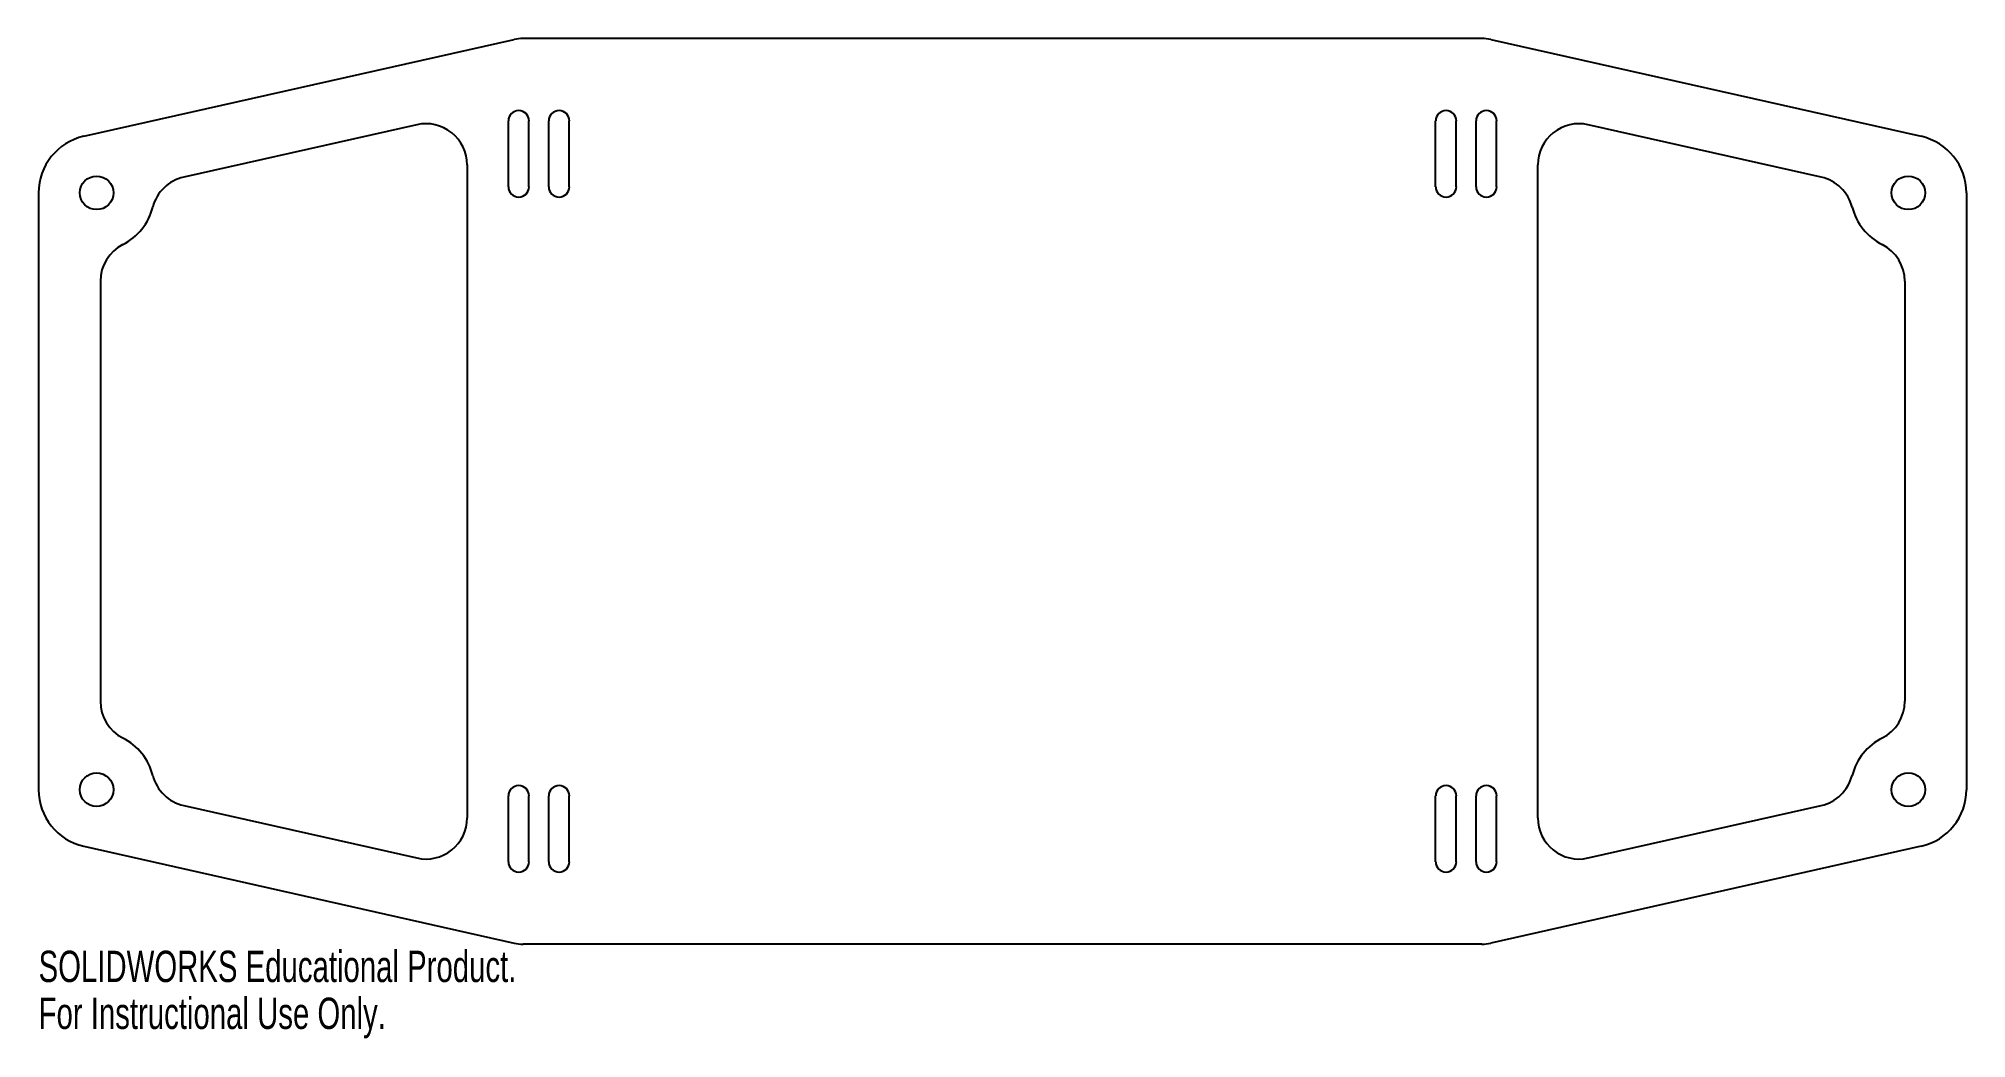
# Model space of a CAD drawing. Header units: inches. Extents: x -5.6 to 6.1, y -0.5 to 5.6.
import ezdxf

# ---------------------------------------------------------------- set-up
doc = ezdxf.new("R2010")
doc.units = ezdxf.units.IN
doc.header["$MEASUREMENT"] = 0
doc.styles.add('SLDTEXTSTYLE0', font='TXT', dxfattribs={"width": 0.7})

msp = doc.modelspace()

# ---------------------------------------------------------------- linework, layer by layer
at = {"color": 7, "linetype": 'Continuous', "lineweight": 25}
for p, q in [((-5.309, 4.982), (-2.696, 5.569)), ((3.178, 5.575), (-2.642, 5.575)), ((3.233, 5.569), (5.845, 4.982)), ((-3.287, 5.052), (-4.703, 4.734)), ((-2.732, 4.675), (-2.732, 5.075)), ((-2.607, 4.675), (-2.607, 5.075)), ((-2.487, 4.675), (-2.487, 5.075)), ((-2.362, 4.675), (-2.362, 5.075)), ((2.898, 4.675), (2.898, 5.075)), ((3.023, 4.675), (3.023, 5.075)), ((3.143, 4.675), (3.143, 5.075)), ((3.268, 4.675), (3.268, 5.075)), ((5.239, 4.734), (3.823, 5.052)), ((-2.982, 4.808), (-2.982, 0.842)), ((3.518, 0.842), (3.518, 4.808)), ((-5.584, 4.638), (-5.584, 1.013)), ((6.121, 4.638), (6.121, 1.013)), ((-5.209, 4.101), (-5.209, 1.55)), ((5.746, 4.101), (5.746, 1.55)), ((-2.732, 0.575), (-2.732, 0.975)), ((-2.607, 0.575), (-2.607, 0.975)), ((-2.487, 0.575), (-2.487, 0.975)), ((-2.362, 0.575), (-2.362, 0.975)), ((2.898, 0.575), (2.898, 0.975)), ((3.023, 0.575), (3.023, 0.975)), ((3.143, 0.575), (3.143, 0.975)), ((3.268, 0.575), (3.268, 0.975)), ((-4.703, 0.917), (-3.287, 0.599)), ((3.823, 0.599), (5.239, 0.917)), ((-5.309, 0.669), (-2.696, 0.081)), ((5.845, 0.669), (3.233, 0.081)), ((3.178, 0.075), (-2.642, 0.075))]:
    msp.add_line(p, q, dxfattribs=at)
for centre in [(-5.232, 4.638), (5.768, 4.638), (-5.232, 1.013), (5.768, 1.013)]:
    msp.add_circle(centre, 0.102, dxfattribs=at)
for centre, radius, start, end in [((-2.642, 5.325), 0.25, 90, 102.6756), ((3.178, 5.325), 0.25, 77.3244, 90), ((-3.232, 4.808), 0.25, 0, 102.6756), ((-2.669, 5.075), 0.0625, 0, 180), ((-2.424, 5.075), 0.0625, 0, 180), ((2.961, 5.075), 0.0625, 0, 180), ((3.206, 5.075), 0.0625, 0, 180), ((3.768, 4.808), 0.25, 77.3244, 180), ((-5.232, 4.638), 0.352, 102.6756, 180), ((5.768, 4.638), 0.352, 0, 77.3244), ((-4.648, 4.49), 0.25, 102.6756, 165.764), ((5.184, 4.49), 0.25, 14.236, 77.3244), ((-2.669, 4.675), 0.0625, 180, 0), ((-2.424, 4.675), 0.0625, 180, 0), ((2.961, 4.675), 0.0625, 180, 0), ((3.206, 4.675), 0.0625, 180, 0), ((-5.232, 4.638), 0.352, 296.9115, 345.764), ((5.768, 4.638), 0.352, 194.236, 243.0885), ((-4.959, 4.101), 0.25, 116.9115, 180), ((5.496, 4.101), 0.25, 0, 63.0885), ((-4.959, 1.55), 0.25, 180, 243.0885), ((5.496, 1.55), 0.25, 296.9115, 0), ((-5.232, 1.013), 0.352, 14.236, 63.0885), ((5.768, 1.013), 0.352, 116.9115, 165.764), ((-4.648, 1.161), 0.25, 194.236, 257.3244), ((5.184, 1.161), 0.25, 282.6756, 345.764), ((-5.232, 1.013), 0.352, 180, 257.3244), ((-2.669, 0.975), 0.0625, 0, 180), ((-2.424, 0.975), 0.0625, 0, 180), ((2.961, 0.975), 0.0625, 0, 180), ((3.206, 0.975), 0.0625, 0, 180), ((5.768, 1.013), 0.352, 282.6756, 0), ((-3.232, 0.842), 0.25, 257.3244, 0), ((3.768, 0.842), 0.25, 180, 282.6756), ((-2.669, 0.575), 0.0625, 180, 0), ((-2.424, 0.575), 0.0625, 180, 0), ((2.961, 0.575), 0.0625, 180, 0), ((3.206, 0.575), 0.0625, 180, 0), ((-2.642, 0.325), 0.25, 257.3244, 270), ((3.178, 0.325), 0.25, 270, 282.6756)]:
    msp.add_arc(centre, radius, start, end, dxfattribs=at)

# ---------------------------------------------------------------- texts
at = {"color": 7, "linetype": 'Continuous', "char_height": 0.1903, "attachment_point": 1, "style": 'SLDTEXTSTYLE0'}
for s, insert in [('SOLIDWORKS Educational Product.', (-5.584, 0.035)), ('For Instructional Use Only.', (-5.584, -0.25))]:
    msp.add_mtext(s, dxfattribs=dict(at, insert=insert))

doc.saveas('drawing.dxf')
